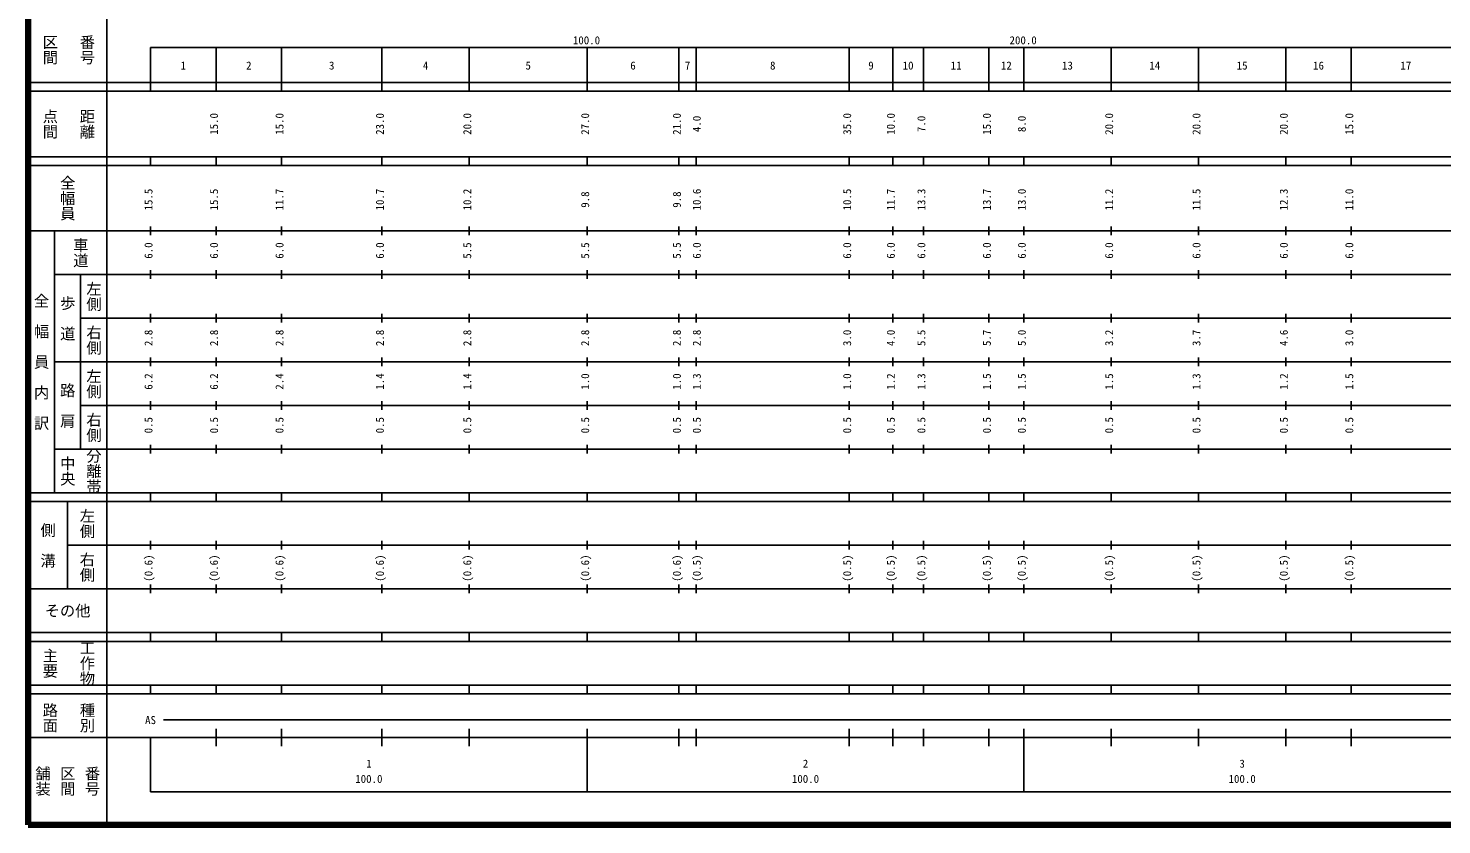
# Model space of a CAD drawing. Units: millimetres on the paper, enlarged 1000 times. Extents: x 40000 to 680000, y 20000 to 380000.
# Drawn here: x 40000 to 363711, y 20000 to 202409 of the extents above; entities that cross this region are included whole.
import ezdxf
from ezdxf.enums import TextEntityAlignment as Align

# ---------------------------------------------------------------- set-up
doc = ezdxf.new("R2010")
doc.units = ezdxf.units.MM
doc.header["$LTSCALE"] = 1000
doc.layers.add('S-TTL', color=2, linetype='Continuous', lineweight=140)
doc.layers.add('S-TTL-BAND', color=7, linetype='Continuous', lineweight=25)
doc.styles.add('@ＭＳ ゴシック', font='')
doc.styles.add('ＭＳ ゴシック', font='')
doc.styles.get('@ＭＳ ゴシック').set_extended_font_data('@MS Gothic')
doc.styles.get('ＭＳ ゴシック').set_extended_font_data('MS Gothic')

msp = doc.modelspace()

# ---------------------------------------------------------------- linework, layer by layer
at = {"layer": 'S-TTL'}
for p, q in [((40000, 380000), (40000, 20000)), ((40000, 20000), (680000, 20000))]:
    msp.add_line(p, q, dxfattribs=at)
at = {"layer": 'S-TTL-BAND'}
for p, q in [((58000, 370000), (58000, 20000)), ((68000, 198000), (579000, 198000)), ((68000, 198000), (68000, 188000)), ((83000, 188000), (83000, 198000)), ((98000, 188000), (98000, 198000)), ((121000, 188000), (121000, 198000)), ((141000, 188000), (141000, 198000)), ((168000, 188000), (168000, 198000)), ((189000, 188000), (189000, 198000)), ((193000, 188000), (193000, 198000)), ((228000, 188000), (228000, 198000)), ((238000, 188000), (238000, 198000)), ((245000, 188000), (245000, 198000)), ((260000, 188000), (260000, 198000)), ((268000, 188000), (268000, 198000)), ((288000, 188000), (288000, 198000)), ((308000, 188000), (308000, 198000)), ((328000, 188000), (328000, 198000)), ((343000, 188000), (343000, 198000)), ((40000, 190000), (579000, 190000)), ((40000, 188000), (579000, 188000)), ((40000, 173000), (579000, 173000)), ((68000, 171000), (68000, 173000)), ((83000, 171000), (83000, 173000)), ((98000, 171000), (98000, 173000)), ((121000, 171000), (121000, 173000)), ((141000, 171000), (141000, 173000)), ((168000, 171000), (168000, 173000)), ((189000, 171000), (189000, 173000)), ((193000, 171000), (193000, 173000)), ((228000, 171000), (228000, 173000)), ((238000, 171000), (238000, 173000)), ((245000, 171000), (245000, 173000)), ((260000, 171000), (260000, 173000)), ((268000, 171000), (268000, 173000)), ((288000, 171000), (288000, 173000)), ((308000, 171000), (308000, 173000)), ((328000, 171000), (328000, 173000)), ((343000, 171000), (343000, 173000)), ((40000, 171000), (579000, 171000)), ((40000, 156000), (579000, 156000)), ((46000, 96000), (46000, 156000)), ((68000, 155000), (68000, 157000)), ((83000, 155000), (83000, 157000)), ((98000, 155000), (98000, 157000)), ((121000, 155000), (121000, 157000)), ((141000, 155000), (141000, 157000)), ((168000, 155000), (168000, 157000)), ((189000, 155000), (189000, 157000)), ((193000, 155000), (193000, 157000)), ((228000, 155000), (228000, 157000)), ((238000, 155000), (238000, 157000)), ((245000, 155000), (245000, 157000)), ((260000, 155000), (260000, 157000)), ((268000, 155000), (268000, 157000)), ((288000, 155000), (288000, 157000)), ((308000, 155000), (308000, 157000)), ((328000, 155000), (328000, 157000)), ((343000, 155000), (343000, 157000)), ((46000, 146000), (579000, 146000)), ((52000, 146000), (52000, 106000)), ((68000, 145000), (68000, 147000)), ((83000, 145000), (83000, 147000)), ((98000, 145000), (98000, 147000)), ((121000, 145000), (121000, 147000)), ((141000, 145000), (141000, 147000)), ((168000, 145000), (168000, 147000)), ((189000, 145000), (189000, 147000)), ((193000, 145000), (193000, 147000)), ((228000, 145000), (228000, 147000)), ((238000, 145000), (238000, 147000)), ((245000, 145000), (245000, 147000)), ((260000, 145000), (260000, 147000)), ((268000, 145000), (268000, 147000)), ((288000, 145000), (288000, 147000)), ((308000, 145000), (308000, 147000)), ((328000, 145000), (328000, 147000)), ((343000, 145000), (343000, 147000)), ((52000, 136000), (579000, 136000)), ((68000, 135000), (68000, 137000)), ((83000, 135000), (83000, 137000)), ((98000, 135000), (98000, 137000)), ((121000, 135000), (121000, 137000)), ((141000, 135000), (141000, 137000)), ((168000, 135000), (168000, 137000)), ((189000, 135000), (189000, 137000)), ((193000, 135000), (193000, 137000)), ((228000, 135000), (228000, 137000)), ((238000, 135000), (238000, 137000)), ((245000, 135000), (245000, 137000)), ((260000, 135000), (260000, 137000)), ((268000, 135000), (268000, 137000)), ((288000, 135000), (288000, 137000)), ((308000, 135000), (308000, 137000)), ((328000, 135000), (328000, 137000)), ((343000, 135000), (343000, 137000)), ((68000, 125000), (68000, 127000)), ((83000, 125000), (83000, 127000)), ((98000, 125000), (98000, 127000)), ((121000, 125000), (121000, 127000)), ((141000, 125000), (141000, 127000)), ((168000, 125000), (168000, 127000)), ((189000, 125000), (189000, 127000)), ((193000, 125000), (193000, 127000)), ((228000, 125000), (228000, 127000)), ((238000, 125000), (238000, 127000)), ((245000, 125000), (245000, 127000)), ((260000, 125000), (260000, 127000)), ((268000, 125000), (268000, 127000)), ((288000, 125000), (288000, 127000)), ((308000, 125000), (308000, 127000)), ((328000, 125000), (328000, 127000)), ((343000, 125000), (343000, 127000)), ((46000, 126000), (579000, 126000)), ((68000, 115000), (68000, 117000)), ((83000, 115000), (83000, 117000)), ((98000, 115000), (98000, 117000)), ((121000, 115000), (121000, 117000)), ((141000, 115000), (141000, 117000)), ((168000, 115000), (168000, 117000)), ((189000, 115000), (189000, 117000)), ((193000, 115000), (193000, 117000)), ((228000, 115000), (228000, 117000)), ((238000, 115000), (238000, 117000)), ((245000, 115000), (245000, 117000)), ((260000, 115000), (260000, 117000)), ((268000, 115000), (268000, 117000)), ((288000, 115000), (288000, 117000)), ((308000, 115000), (308000, 117000)), ((328000, 115000), (328000, 117000)), ((343000, 115000), (343000, 117000)), ((52000, 116000), (579000, 116000)), ((68000, 105000), (68000, 107000)), ((83000, 105000), (83000, 107000)), ((98000, 105000), (98000, 107000)), ((121000, 105000), (121000, 107000)), ((141000, 105000), (141000, 107000)), ((168000, 105000), (168000, 107000)), ((189000, 105000), (189000, 107000)), ((193000, 105000), (193000, 107000)), ((228000, 105000), (228000, 107000)), ((238000, 105000), (238000, 107000)), ((245000, 105000), (245000, 107000)), ((260000, 105000), (260000, 107000)), ((268000, 105000), (268000, 107000)), ((288000, 105000), (288000, 107000)), ((308000, 105000), (308000, 107000)), ((328000, 105000), (328000, 107000)), ((343000, 105000), (343000, 107000)), ((46000, 106000), (579000, 106000)), ((40000, 96000), (579000, 96000)), ((40000, 94000), (579000, 94000)), ((49000, 94000), (49000, 74000)), ((68000, 94000), (68000, 96000)), ((83000, 94000), (83000, 96000)), ((98000, 94000), (98000, 96000)), ((121000, 94000), (121000, 96000)), ((141000, 94000), (141000, 96000)), ((168000, 94000), (168000, 96000)), ((189000, 94000), (189000, 96000)), ((193000, 94000), (193000, 96000)), ((228000, 94000), (228000, 96000)), ((238000, 94000), (238000, 96000)), ((245000, 94000), (245000, 96000)), ((260000, 94000), (260000, 96000)), ((268000, 94000), (268000, 96000)), ((288000, 94000), (288000, 96000)), ((308000, 94000), (308000, 96000)), ((328000, 94000), (328000, 96000)), ((343000, 94000), (343000, 96000)), ((68000, 83000), (68000, 85000)), ((83000, 83000), (83000, 85000)), ((98000, 83000), (98000, 85000)), ((121000, 83000), (121000, 85000)), ((141000, 83000), (141000, 85000)), ((168000, 83000), (168000, 85000)), ((189000, 83000), (189000, 85000)), ((193000, 83000), (193000, 85000)), ((228000, 83000), (228000, 85000)), ((238000, 83000), (238000, 85000)), ((245000, 83000), (245000, 85000)), ((260000, 83000), (260000, 85000)), ((268000, 83000), (268000, 85000)), ((288000, 83000), (288000, 85000)), ((308000, 83000), (308000, 85000)), ((328000, 83000), (328000, 85000)), ((343000, 83000), (343000, 85000)), ((49000, 84000), (579000, 84000)), ((68000, 73000), (68000, 75000)), ((83000, 73000), (83000, 75000)), ((98000, 73000), (98000, 75000)), ((121000, 73000), (121000, 75000)), ((141000, 73000), (141000, 75000)), ((168000, 73000), (168000, 75000)), ((189000, 73000), (189000, 75000)), ((193000, 73000), (193000, 75000)), ((228000, 73000), (228000, 75000)), ((238000, 73000), (238000, 75000)), ((245000, 73000), (245000, 75000)), ((260000, 73000), (260000, 75000)), ((268000, 73000), (268000, 75000)), ((288000, 73000), (288000, 75000)), ((308000, 73000), (308000, 75000)), ((328000, 73000), (328000, 75000)), ((343000, 73000), (343000, 75000)), ((40000, 74000), (579000, 74000)), ((40000, 64000), (579000, 64000)), ((40000, 62000), (579000, 62000)), ((68000, 62000), (68000, 64000)), ((83000, 62000), (83000, 64000)), ((98000, 62000), (98000, 64000)), ((121000, 62000), (121000, 64000)), ((141000, 62000), (141000, 64000)), ((168000, 62000), (168000, 64000)), ((189000, 62000), (189000, 64000)), ((193000, 62000), (193000, 64000)), ((228000, 62000), (228000, 64000)), ((238000, 62000), (238000, 64000)), ((245000, 62000), (245000, 64000)), ((260000, 62000), (260000, 64000)), ((268000, 62000), (268000, 64000)), ((288000, 62000), (288000, 64000)), ((308000, 62000), (308000, 64000)), ((328000, 62000), (328000, 64000)), ((343000, 62000), (343000, 64000)), ((40000, 52000), (579000, 52000)), ((68000, 50000), (68000, 52000)), ((83000, 50000), (83000, 52000)), ((98000, 50000), (98000, 52000)), ((121000, 50000), (121000, 52000)), ((141000, 50000), (141000, 52000)), ((168000, 50000), (168000, 52000)), ((189000, 50000), (189000, 52000)), ((193000, 50000), (193000, 52000)), ((228000, 50000), (228000, 52000)), ((238000, 50000), (238000, 52000)), ((245000, 50000), (245000, 52000)), ((260000, 50000), (260000, 52000)), ((268000, 50000), (268000, 52000)), ((288000, 50000), (288000, 52000)), ((308000, 50000), (308000, 52000)), ((328000, 50000), (328000, 52000)), ((343000, 50000), (343000, 52000)), ((40000, 50000), (579000, 50000)), ((71000, 44000), (562000, 44000)), ((40000, 40000), (579000, 40000)), ((68000, 40000), (68000, 27500)), ((83000, 38000), (83000, 42000)), ((98000, 38000), (98000, 42000)), ((121000, 38000), (121000, 42000)), ((141000, 38000), (141000, 42000)), ((168000, 27500), (168000, 42000)), ((189000, 38000), (189000, 42000)), ((193000, 38000), (193000, 42000)), ((228000, 38000), (228000, 42000)), ((238000, 38000), (238000, 42000)), ((245000, 38000), (245000, 42000)), ((260000, 38000), (260000, 42000)), ((268000, 27500), (268000, 42000)), ((288000, 38000), (288000, 42000)), ((308000, 38000), (308000, 42000)), ((328000, 38000), (328000, 42000)), ((343000, 38000), (343000, 42000)), ((68000, 27500), (579000, 27500))]:
    msp.add_line(p, q, dxfattribs=at)

# ---------------------------------------------------------------- texts
at = {"layer": 'S-TTL-BAND', "style": '@ＭＳ ゴシック'}
for s, p in [('番号', (53500, 197500)), ('区間', (45000, 197500)), ('点間', (45000, 180500)), ('距離', (53500, 180500)), ('全幅員', (49000, 163500)), ('車道', (52000, 151000)), ('左側', (55000, 141000)), ('全\u3000幅\u3000員\u3000内\u3000訳', (43000, 126000)), ('歩\u3000道', (49000, 136000)), ('右側', (55000, 131000)), ('左側', (55000, 121000)), ('路\u3000肩', (49000, 116000)), ('右側', (55000, 111000)), ('中央', (49000, 101000)), ('分離帯', (55000, 101000)), ('左側', (53500, 89000)), ('側\u3000溝', (44500, 84000)), ('右側', (53500, 79000)), ('工作物', (53500, 57000)), ('主要', (45000, 57000)), ('路面', (45000, 44500)), ('種別', (53500, 44500)), ('舗装', (43333, 30000)), ('区間', (49000, 30000)), ('番号', (54667, 30000))]:
    msp.add_text(s, height=2566, rotation=270, dxfattribs=at).set_placement(p, align=Align.MIDDLE_CENTER)
at = {"layer": 'S-TTL-BAND', "style": 'ＭＳ ゴシック'}
for s, p in [('100.0', (167844, 198195)), ('200.0', (267844, 198195)), ('1', (75500, 192405)), ('2', (90500, 192405)), ('3', (109500, 192405)), ('4', (131000, 192405)), ('5', (154500, 192405)), ('6', (178500, 192405)), ('7', (191000, 192405)), ('8', (210500, 192405)), ('9', (233000, 192405)), ('10', (241500, 192405)), ('11', (252500, 192405)), ('12', (264000, 192405)), ('13', (278000, 192405)), ('14', (298000, 192405)), ('15', (318000, 192405)), ('16', (335500, 192405)), ('17', (355500, 192405)), ('AS', (68000, 42500)), ('1', (118000, 32523)), ('2', (218000, 32523)), ('3', (318000, 32523)), ('100.0', (118000, 29033)), ('100.0', (218000, 29033)), ('100.0', (318000, 29033))]:
    msp.add_text(s, height=1833, dxfattribs=at).set_placement(p, align=Align.BOTTOM_CENTER)
for s, p in [('15.0', (84000, 180500)), ('15.0', (99000, 180500)), ('23.0', (122000, 180500)), ('20.0', (142000, 180500)), ('27.0', (169000, 180500)), ('21.0', (190000, 180500)), ('4.0', (194567, 180500)), ('35.0', (229000, 180500)), ('10.0', (239000, 180500)), ('7.0', (246000, 180500)), ('15.0', (261000, 180500)), ('8.0', (269000, 180500)), ('20.0', (289000, 180500)), ('20.0', (309000, 180500)), ('20.0', (329000, 180500)), ('15.0', (344000, 180500)), ('15.5', (69000, 163174)), ('15.5', (84000, 163174)), ('11.7', (99000, 163174)), ('10.7', (122000, 163174)), ('10.2', (142000, 163174)), ('10.6', (194567, 163174)), ('10.5', (229000, 163174)), ('11.7', (239000, 163174)), ('13.3', (246000, 163174)), ('13.7', (261000, 163174)), ('13.0', (269000, 163174)), ('11.2', (289000, 163174)), ('11.5', (309000, 163174)), ('12.3', (329000, 163174)), ('11.0', (344000, 163174)), ('9.8', (169000, 163174)), ('9.8', (190000, 163174)), ('6.0', (69000, 151500)), ('6.0', (84000, 151500)), ('6.0', (99000, 151500)), ('6.0', (122000, 151500)), ('5.5', (142000, 151500)), ('5.5', (169000, 151500)), ('5.5', (190000, 151500)), ('6.0', (194567, 151500)), ('6.0', (229000, 151500)), ('6.0', (239000, 151500)), ('6.0', (246000, 151500)), ('6.0', (261000, 151500)), ('6.0', (269000, 151500)), ('6.0', (289000, 151500)), ('6.0', (309000, 151500)), ('6.0', (329000, 151500)), ('6.0', (344000, 151500)), ('2.8', (69000, 131500)), ('2.8', (84000, 131500)), ('2.8', (99000, 131500)), ('2.8', (122000, 131500)), ('2.8', (142000, 131500)), ('2.8', (169000, 131500)), ('2.8', (190000, 131500)), ('2.8', (194567, 131500)), ('3.0', (229000, 131500)), ('4.0', (239000, 131500)), ('5.5', (246000, 131500)), ('5.7', (261000, 131500)), ('5.0', (269000, 131500)), ('3.2', (289000, 131500)), ('3.7', (309000, 131500)), ('4.6', (329000, 131500)), ('3.0', (344000, 131500)), ('6.2', (69000, 121500)), ('6.2', (84000, 121500)), ('2.4', (99000, 121500)), ('1.4', (122000, 121500)), ('1.4', (142000, 121500)), ('1.0', (169000, 121500)), ('1.0', (190000, 121500)), ('1.3', (194567, 121500)), ('1.0', (229000, 121500)), ('1.2', (239000, 121500)), ('1.3', (246000, 121500)), ('1.5', (261000, 121500)), ('1.5', (269000, 121500)), ('1.5', (289000, 121500)), ('1.3', (309000, 121500)), ('1.2', (329000, 121500)), ('1.5', (344000, 121500)), ('0.5', (69000, 111500)), ('0.5', (84000, 111500)), ('0.5', (99000, 111500)), ('0.5', (122000, 111500)), ('0.5', (142000, 111500)), ('0.5', (169000, 111500)), ('0.5', (190000, 111500)), ('0.5', (194567, 111500)), ('0.5', (229000, 111500)), ('0.5', (239000, 111500)), ('0.5', (246000, 111500)), ('0.5', (261000, 111500)), ('0.5', (269000, 111500)), ('0.5', (289000, 111500)), ('0.5', (309000, 111500)), ('0.5', (329000, 111500)), ('0.5', (344000, 111500)), ('(0.6)', (69000, 78764)), ('(0.6)', (84000, 78764)), ('(0.6)', (99000, 78764)), ('(0.6)', (122000, 78764)), ('(0.6)', (142000, 78764)), ('(0.6)', (169000, 78764)), ('(0.6)', (190000, 78764)), ('(0.5)', (194567, 78764)), ('(0.5)', (229000, 78764)), ('(0.5)', (239000, 78764)), ('(0.5)', (246000, 78764)), ('(0.5)', (261000, 78764)), ('(0.5)', (269000, 78764)), ('(0.5)', (289000, 78764)), ('(0.5)', (309000, 78764)), ('(0.5)', (329000, 78764)), ('(0.5)', (344000, 78764))]:
    msp.add_text(s, height=1833, rotation=90, dxfattribs=at).set_placement(p, align=Align.BOTTOM_CENTER)
msp.add_text('その他', height=2566, dxfattribs=at).set_placement((49000, 69000), align=Align.MIDDLE_CENTER)

doc.saveas('drawing.dxf')
